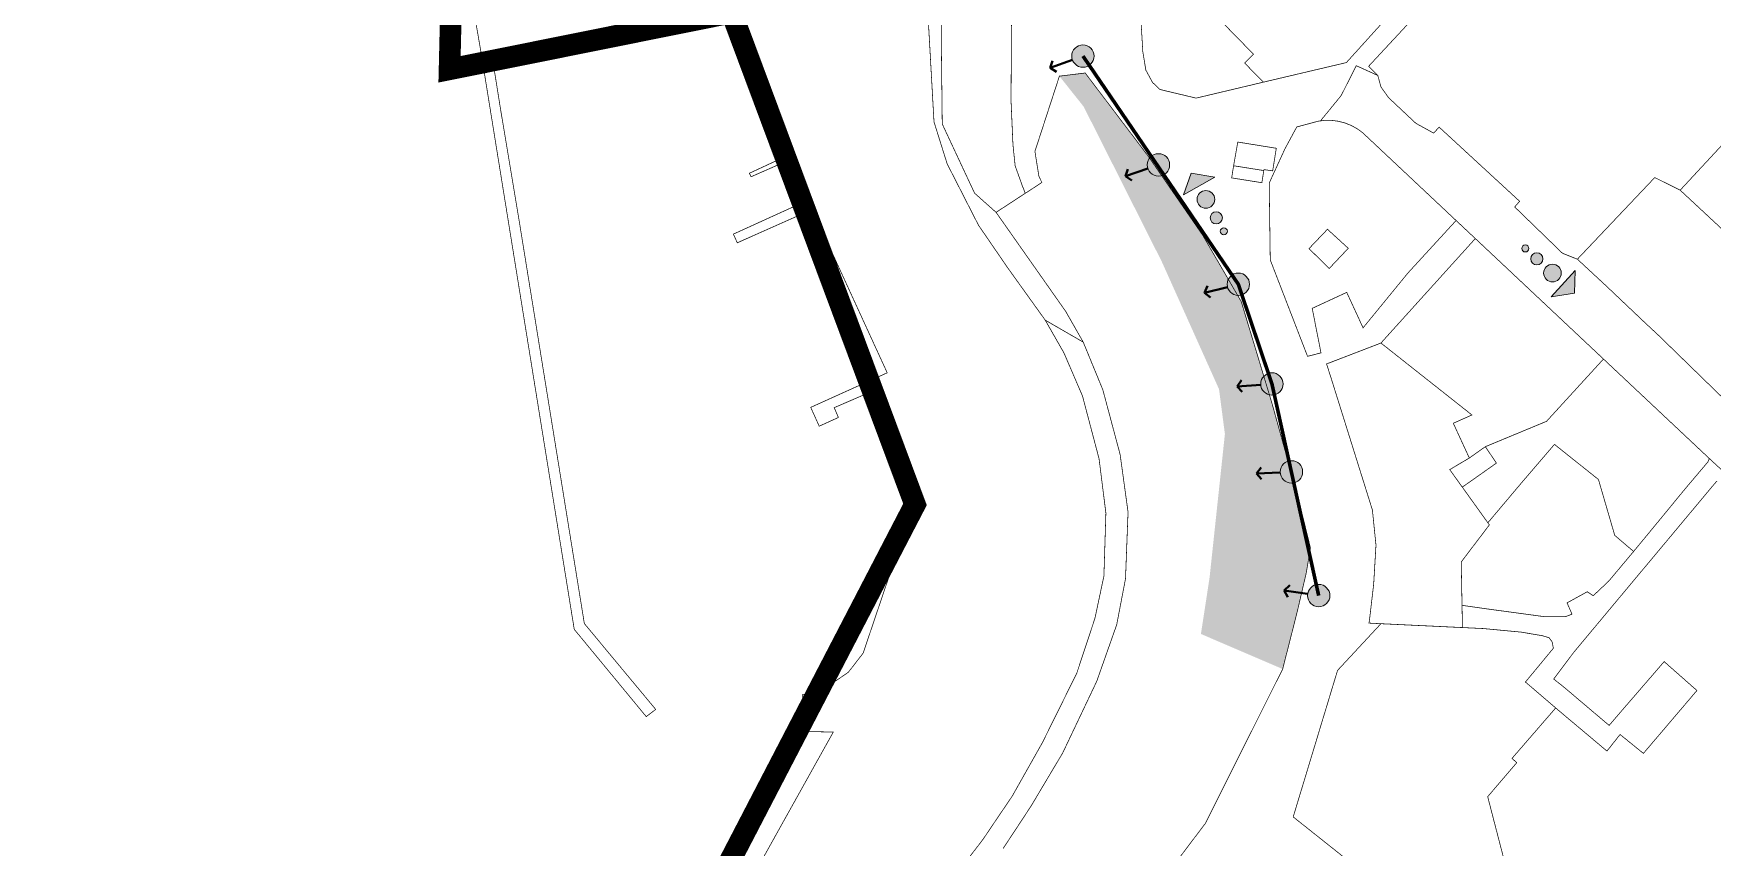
# Model space of a CAD drawing. Header units: millimetres. Extents: x 21689 to 31331, y 37531 to 43751.
# Drawn here: x 24152 to 24618.3, y 40754.6 to 40980.7 of the extents above; entities that cross this region are included whole.
import ezdxf

# ---------------------------------------------------------------- set-up
doc = ezdxf.new("R2010")
doc.units = ezdxf.units.MM
doc.linetypes.add('DASHEDX2', pattern=[1.5, 1, -0.5])
doc.linetypes.add('МЕЖА', pattern=[4, 1, -1, 1, -1])
for name, color, linetype, lineweight in [('0 . 11 - границы ДМ проект', 10, 'МЕЖА', 0), ('0.15 - Видовые раскрытия', 22, 'Continuous', 9), ('CONTUR', 150, 'Continuous', 9)]:
    doc.layers.add(name, color=color, linetype=linetype, lineweight=lineweight)
doc.layers.add('00 Природный ландшафт', color=81, linetype='Continuous', lineweight=9, true_color=0xa9da90, transparency=0.4)
doc.linetypes.add('474_2', pattern='A,1,-0.5,[222,geobl2.shx,S=0.1,R=0,X=0,Y=0],-0.5,3', length=5)

# ---------------------------------------------------------------- blocks, each defined once
blk = doc.blocks.new('участки все')
at = {"layer": 'CONTUR', "const_width": 0.2}
for points in [[(1502.948926069999, 3080.444263219994), (1529.001213949999, 3114.545908449996), (1537.104929320001, 3126.542013669998), (1545.451602700002, 3141.344433239996), (1555.00704113, 3160.638403979996), (1560.050572530002, 3175.891387419993), (1562.550483880001, 3187.643262869999), (1563.098384749999, 3205.145085729994), (1561.199481570002, 3220.244332349998), (1556.605771760001, 3237.644855449995), (1551.449377000001, 3249.643927079997), (1546.248602110001, 3258.743643529997), (1556.805331800002, 3252.64198054), (1562.252528060002, 3239.388442789998), (1567.047927150001, 3221.444826219995), (1569.252985999999, 3205.440882789997), (1568.549047660002, 3186.891436089994), (1566.103817440002, 3174.138711869993), (1560.552745650002, 3158.393491449999), (1551.097948009999, 3138.487973149997), (1542.250620819999, 3123.643216469995), (1534.551407720002, 3111.940923409995)], [(1387.53184091, 3344.664157379994), (1389.58953487, 3332.75251228), (1415.422033500003, 3172.835120029995), (1435.42115079, 3148.588703959998), (1438.04194771, 3150.598613359995), (1418.226667170002, 3174.442210499998), (1399.93658152, 3287.473569109999), (1394.971385830002, 3317.189939299999), (1392.672319069999, 3331.625310149997), (1458.29914146, 3342.470893859994), (1475.191524510002, 3304.721861329999), (1464.082404910001, 3299.561844689997), (1464.537455960002, 3298.584867319995), (1475.692585470002, 3303.484176529994), (1480.8516839, 3292.315070559998), (1459.633478760002, 3282.649737069995), (1460.706503550001, 3280.233282859998), (1481.538671490001, 3289.504520679999), (1502.3541602, 3244.115350049993), (1481.106882340002, 3234.510460279999), (1483.466915180001, 3229.284272259997), (1488.793999150002, 3231.702761419998), (1487.625740440002, 3234.43067681), (1497.430453610002, 3238.65064978), (1501.691948039999, 3228.945302459994), (1506.117540570001, 3221.467470539996), (1508.911856590002, 3205.414504449997), (1495.66171231, 3166.216844359995), (1491.570730030002, 3160.929399049994), (1482.55584095, 3154.737310609999), (1478.866507369999, 3154.783782109996), (1478.788253340001, 3144.444854019996), (1482.487584710001, 3144.398229589999), (1487.376192660002, 3144.30340089), (1467.027121520001, 3107.79442862)], [(1502.948926069999, 3080.444263219994), (1529.001213949999, 3114.545908449996), (1537.104929320001, 3126.542013669998), (1545.451602700002, 3141.344433239996), (1555.00704113, 3160.638403979996), (1560.050572530002, 3175.891387419993), (1562.550483880001, 3187.643262869999), (1563.098384749999, 3205.145085729994), (1561.199481570002, 3220.244332349998), (1556.605771760001, 3237.644855449995), (1551.449377000001, 3249.643927079997), (1546.248602110001, 3258.743643529997), (1535.860260699999, 3273.232830339999), (1527.71208253, 3285.117696589994), (1519.003166850001, 3302.181209079994), (1515.351387860002, 3313.827247419999), (1513.685921780001, 3343.523099939993)], [(1572.637361910001, 3345.530752549982), (1573.359688050001, 3333.269549390003), (1574.202046410002, 3328.196594809983), (1576.050050320002, 3324.798266849998), (1578.129891930002, 3322.826407219982), (1588.1633726, 3320.43279644), (1598.330450720001, 3322.847197939998), (1606.84146798, 3324.86694391998), (1601.622991430002, 3330.196886349979), (1604.110553000002, 3332.648838349996), (1602.456024819999, 3334.314183999981), (1590.069813690003, 3346.983930669994)], [(1658.74373627, 3362.21291456998), (1629.894967669999, 3330.304128489981), (1606.84146798, 3324.86694391998), (1601.622991430002, 3330.196886349979), (1604.110553000002, 3332.648838349996), (1602.456024819999, 3334.314183999981), (1590.069813690003, 3346.983930669994)], [(1788.3083009, 3365.67969760998), (1722.623422150002, 3294.854323729996), (1715.557040210002, 3298.362528869999), (1694.06960966, 3275.681171489981), (1689.92471771, 3277.324635929995), (1676.651613370002, 3290.19795592998), (1678.025645730002, 3291.766942069997), (1655.680588740001, 3312.35921735), (1654.125525000003, 3310.723001439983), (1649.206877470002, 3313.428322729982), (1641.6258677, 3320.554448819982), (1639.5113413, 3323.526850829999), (1638.63036721, 3326.730373619998), (1636.089506699998, 3329.289296709998), (1658.54968792, 3353.455782159996)], [(1534.551407720002, 3111.940923409995), (1542.250620819999, 3123.643216469995), (1551.097948009999, 3138.487973149997), (1560.552745650002, 3158.393491449999), (1566.103817440002, 3174.138711869993), (1568.549047660002, 3186.891436089994), (1569.252985999999, 3205.440882789997), (1567.047927150001, 3221.444826219995), (1562.252528060002, 3239.388442789998), (1556.805331800002, 3252.64198054), (1551.955447920001, 3261.146318739994), (1532.59686768, 3288.692968849995), (1545.324148970001, 3296.998253589998), (1544.49958897, 3298.660895039997), (1543.386373880003, 3305.638018799997), (1550.1863123, 3326.534183469994), (1557.34987387, 3327.414541489998), (1574.77791448, 3304.407495909997), (1590.048834100002, 3282.243481219994), (1600.707875350003, 3263.880106589997), (1609.321088290002, 3235.337927429995), (1616.693203080001, 3208.684769039996), (1619.920740720001, 3195.455209779997), (1618.7650746, 3188.552817579999), (1616.206809700001, 3177.561846029996), (1612.205699800001, 3161.812903059996), (1590.759527100003, 3118.960660899997), (1573.20357288, 3095.719103039999)], [(1737.575276530002, 3213.954525009999), (1730.742007680001, 3220.27919283), (1701.31506361, 3247.939944139995), (1665.717049260002, 3281.415227409983), (1660.373702460001, 3286.427076109998), (1635.767415149999, 3309.553994369984), (1634.397160110002, 3310.84498401), (1632.873877699999, 3311.938313709994), (1631.217869530003, 3312.853672949998), (1629.458363740003, 3313.540613739984), (1627.645502250001, 3314.008368659997), (1625.769287270002, 3314.257090739979), (1623.889246350001, 3314.25586844), (1622.707060230001, 3314.113962429998), (1622.707060230001, 3314.113962429998), (1625.224105429999, 3317.185470409997), (1628.475222960001, 3321.175752759998), (1632.641804590003, 3329.442072480001), (1638.63036721, 3326.730373619998), (1639.5113413, 3323.526850829999), (1641.6258677, 3320.554448819982), (1649.206877470002, 3313.428322729982), (1654.125525000003, 3310.723001439983), (1655.680588740001, 3312.35921735), (1678.025645730002, 3291.766942069997), (1676.651613370002, 3290.19795592998), (1689.92471771, 3277.324635929995), (1694.06960966, 3275.681171489981), (1702.036553440001, 3268.28913670998), (1712.95798966, 3257.92184386), (1716.468072430001, 3254.658077879998), (1743.702647090002, 3228.150898399996)], [(1732.827099649999, 3214.077205399997), (1693.139221370002, 3166.554143559981), (1687.484149200001, 3159.040615939979), (1690.477817940002, 3156.66476552), (1695.196611760002, 3152.662490509996), (1698.089078470002, 3150.208188319979), (1702.887089290001, 3146.15470033), (1705.147454850001, 3148.790132529998), (1718.178439610001, 3163.870847579994), (1727.275643029999, 3155.841507859979), (1712.408025740002, 3138.36887767), (1705.92845136, 3143.62811832998), (1702.287779829999, 3139.013790839999), (1694.2708954, 3145.756579759997), (1691.358127020001, 3148.191192459999), (1689.146783759999, 3150.065062269983), (1688.051109899999, 3151.001844159997), (1688.051109899999, 3151.001844159997), (1675.926607140002, 3136.99726497), (1677.20795385, 3135.777637799999), (1669.153415140001, 3126.340814359981), (1673.591449020001, 3109.22268385)]]:
    blk.add_lwpolyline(points, dxfattribs=at)
for points in [[(1540.70818225, 3293.998873689998), (1532.59686768, 3288.692968849995), (1526.62825021, 3294.014393999998), (1517.64245983, 3313.24217102), (1517.416051110002, 3333.075876439995), (1517.40571829, 3353.306279209995), (1519.315894430001, 3387.287450829994), (1524.264794639999, 3387.211696409999), (1530.37282489, 3387.078198329997), (1535.146100289999, 3386.6351278), (1545.583830480001, 3385.825346269994), (1545.238339400002, 3380.240567609995), (1538.19694591, 3380.808357919996), (1536.977701440002, 3358.646754149995), (1536.751077100001, 3319.669753759998), (1537.28451763, 3307.48144168), (1537.894835360003, 3301.622029059996), (1539.899282370003, 3296.031279899995), (1540.70818225, 3293.998873689998)], [(1722.623422150002, 3294.854323729996), (1788.318298680002, 3365.679544569983), (1791.422100719999, 3369.192074359999), (1794.635359750002, 3365.482846419982), (1803.555370199999, 3373.316395869981), (1799.118509370001, 3379.40438067), (1803.67025458, 3383.434752249995), (1815.840990500001, 3366.488260999985), (1810.00871324, 3361.117475379979), (1757.727041080001, 3305.517117809999), (1737.008623469999, 3281.463976339998), (1722.623422150002, 3294.854323729996)], [(1612.8175687, 3306.3152481), (1616.11097487, 3312.41490833), (1622.025528080001, 3314.014393439997), (1623.889246350001, 3314.25586844), (1625.769287270002, 3314.257090739979), (1627.645502250001, 3314.008368659997), (1629.458363740003, 3313.540613739984), (1631.217869530003, 3312.853672949998), (1632.873877699999, 3311.938313709994), (1634.397160110002, 3310.84498401), (1635.767415149999, 3309.553994369984), (1660.373702460001, 3286.427076109998), (1647.020742300003, 3271.871297319994), (1634.537027000002, 3256.612203879995), (1629.997739550003, 3266.46180208998), (1620.409613660002, 3262.01851343998), (1622.850335450003, 3249.651007629996), (1619.115553260002, 3248.688163779982), (1608.755483569999, 3275.477060669997), (1608.462201630002, 3296.821802899998), (1612.8175687, 3306.3152481)], [(1606.965497140001, 3300.304754129996), (1598.575884879999, 3301.643189169983), (1599.70359959, 3308.026003129999), (1599.756649210001, 3308.225193469996), (1607.687128910002, 3306.943786879994), (1610.43039582, 3306.501790619979), (1609.43433566, 3300.226962879999), (1606.99946943, 3300.564237189981), (1606.965497140001, 3300.304754129996)], [(1606.965497140001, 3300.304754129996), (1606.423879620001, 3296.933004639999), (1598.034267340001, 3298.271439609998), (1598.575884879999, 3301.643189169983), (1606.965497140001, 3300.304754129996)], [(1624.64603815, 3283.99392678), (1630.425155610003, 3278.705404119995), (1625.129236880002, 3273.096401809984), (1619.523754330003, 3278.622269449981), (1624.64603815, 3283.99392678)], [(1639.502398090001, 3252.386150129983), (1665.717049260002, 3281.415227409983), (1701.31506361, 3247.939944139995), (1685.499948150001, 3230.631821179981), (1668.491841030001, 3223.582077559993), (1664.05369379, 3220.439974299996), (1659.60147809, 3230.0982363), (1664.776756620002, 3232.399046549995), (1639.502398090001, 3252.386150129983)], [(1624.39330589, 3246.577353399997), (1639.502398090001, 3252.386150129983), (1664.776756620002, 3232.399046549995), (1659.60147809, 3230.0982363), (1664.05369379, 3220.439974299996), (1658.6142387, 3217.213196709999), (1669.6194307, 3201.86456396), (1661.801520600002, 3191.554109429999), (1662.142554739999, 3173.32867595998), (1639.49876826, 3174.405287999995), (1636.141352180002, 3174.576680639999), (1636.268058969999, 3175.014746349996), (1637.487284480001, 3185.416206590002), (1638.122915940003, 3196.236604569982), (1637.132225110003, 3205.991883579998), (1625.500862730001, 3243.150359799999), (1624.39330589, 3246.577353399997)], [(1662.090145040001, 3212.369935289994), (1663.90917988, 3213.612106409979), (1671.58227201, 3219.034720029981), (1668.491841030001, 3223.582077559993), (1685.499948150001, 3230.631821179981), (1701.31506361, 3247.939944139995), (1730.722318200001, 3220.299494439998), (1730.317713709999, 3219.345676609999), (1724.013550970001, 3211.892086589993), (1716.554389200002, 3202.806156649983), (1709.686728970002, 3194.471181149995), (1704.44524637, 3198.951462699995), (1699.922744580002, 3214.470867359997), (1687.701952800002, 3224.228041079979), (1678.26307624, 3213.202390779982), (1669.198402400001, 3202.45101534998), (1668.19005646, 3203.866466329993), (1662.090145040001, 3212.369935289994)], [(1678.26307624, 3213.202390779982), (1687.701952800002, 3224.228041079979), (1699.922744580002, 3214.470867359997), (1704.44524637, 3198.951462699995), (1709.686728970002, 3194.471181149995), (1702.750155630001, 3186.207261010001), (1698.478502019999, 3182.182598909982), (1696.815403709999, 3183.28806817998), (1691.207976680001, 3180.193862990003), (1692.56991623, 3177.05297977), (1690.769296270002, 3176.360533109997), (1684.739567340002, 3176.382828079979), (1668.333374130001, 3178.603977229999), (1662.02717637, 3179.510514379996), (1661.801520600002, 3191.554109429999), (1669.6194307, 3201.86456396), (1669.198402400001, 3202.45101534998), (1678.26307624, 3213.202390779982)], [(1627.450012249999, 3161.429560439996), (1639.49876826, 3174.405287999995), (1667.908516040003, 3173.06041555998), (1678.433468399999, 3172.069302749995), (1684.298386550002, 3171.079519269995), (1686.199850610002, 3170.520407819997), (1687.03282769, 3169.40764482), (1687.405039569999, 3167.59192639), (1679.641200899998, 3158.200654749999), (1688.051109899999, 3151.001844159997), (1675.926607140002, 3136.99726497), (1677.20795385, 3135.777637799999), (1669.153415140001, 3126.340814359981), (1673.591449020001, 3109.22268385), (1671.73405613, 3108.741108289993), (1670.46321591, 3107.380544439999), (1657.657896610002, 3093.97639117), (1650.180580650001, 3092.85082871998), (1615.126863159999, 3120.727704229997), (1627.450012249999, 3161.429560439996)]]:
    blk.add_lwpolyline(points, close=True, dxfattribs=at)
blk = doc.blocks.new('трасса вид раскр')
at = {"layer": '0.15 - Видовые раскрытия', "transparency": 33554687}
h = blk.add_hatch(color=256, dxfattribs=at)
h.dxf.hatch_style = 1
h.paths.add_polyline_path([(-2.77140992528075, -1.425612994971743, 1), (2.771409925364423, 1.425612994906259, 1)])
at = {"layer": '0.15 - Видовые раскрытия', "lineweight": 40}
for p, q in [((1.417292102341889, -2.775690191636385), (4.42276524884437, -8.61836849082465)), ((4.42276524884437, -8.61836849082465), (2.353760143574618, -8.218172634020448)), ((4.42276524884437, -8.61836849082465), (5.300357803174847, -6.70244308567635))]:
    blk.add_line(p, q, dxfattribs=at)
at = {"layer": '0.15 - Видовые раскрытия'}
blk.add_circle((0, 0), 3.116582324510424, dxfattribs=at)

msp = doc.modelspace()

# ---------------------------------------------------------------- hatches: boundary and pattern name
at = {"layer": '0.15 - Видовые раскрытия', "transparency": 33554687}
h = msp.add_hatch(color=256, dxfattribs=at)
h.dxf.hatch_style = 1
h.paths.add_polyline_path([(24480.0680590633, 40940.79575609384), (24473.54237216099, 40941.89694455534), (24471.44335354705, 40935.94236628329)])
h.paths.add_polyline_path([(24478.81956917442, 40932.51911339633, 1), (24476.41569226323, 40936.79091748906, 1)])
h.paths.add_polyline_path([(24481.33423407583, 40928.05043375316, 1), (24479.67955897632, 40930.99087044079, 1)])
h.paths.add_polyline_path([(24483.085982873, 40924.93749246803, 1), (24482.12699612293, 40926.64165772903, 1)])
h = msp.add_hatch(color=256, dxfattribs=at)
h.dxf.hatch_style = 1
h.paths.add_polyline_path([(24573.51512015994, 40907.59482448742), (24580.05439780768, 40908.61220023938), (24580.1641936498, 40914.92495133635)])
h.paths.add_polyline_path([(24572.08419038043, 40915.84188343659, 1), (24575.71479154294, 40912.54860701186, 1)])
h.paths.add_polyline_path([(24568.28626492431, 40919.28693779746, 1), (24570.7853385299, 40917.02005696409, 1)])
h.paths.add_polyline_path([(24565.64057986871, 40921.68680818556, 1), (24567.08894787516, 40920.37301027816, 1)])
at = {"layer": '00 Природный ландшафт', "transparency": 33554585}
h = msp.add_hatch(color=256, dxfattribs=at)
h.dxf.hatch_style = 1
h.paths.add_polyline_path([(24334.42960555, 40351.42435203), (24340.90573587, 40426.95615451), (24343.01547034, 40430.20390343), (24347.73686522, 40447.93185588), (24346.76304596, 40465.97698094999), (24342.69851118928, 40473.87049524415), (24340.84853722, 40493.12783825), (24342.27005478, 40516.74636933999), (24348.9485699, 40536.24438705999), (24353.30250039, 40546.29786890999), (24372.00559095, 40571.31190510999), (24384.33076173, 40586.0134346), (24407.10851141, 40626.35528473), (24410.68098429068, 40635.2961898499), (24416.071983, 40648.78835888), (24411.88169801, 40680.13287369), (24386.99405101479, 40692.02329186504), (24376.4745754298, 40664.68716045291), (24389.09093604437, 40654.7755433906), (24384.28656403149, 40635.8914027512), (24351.02607379421, 40578.12581440225), (24336.5949158051, 40560.11093717809), (24316.52587747976, 40474.0434620436), (24330.84518424172, 40448.90182083275), (24328.26039647891, 40351.72969699205)])
h.paths.add_polyline_path([(24498.9513252, 40804.17163196999), (24502.9524351, 40819.92057494), (24505.5107, 40830.91154649), (24506.66636612, 40837.81393869), (24503.43882848, 40851.04349795), (24496.06671369, 40877.69665634), (24487.45350075, 40906.2388355), (24476.7944595, 40924.60221012999), (24461.52353988, 40946.76622481999), (24444.09549927, 40969.7732704), (24436.9319377, 40968.89291237999), (24443.679016, 40960.414807), (24465.357404, 40917.383911), (24481.27022673415, 40881.92401746583), (24482.90390250231, 40869.46998343864), (24478.642721, 40829.54364299999), (24476.245056, 40813.911987)])

# ---------------------------------------------------------------- linework, layer by layer
at = {"layer": '0 . 11 - границы ДМ проект', "color": 7, "linetype": 'DASHEDX2', "lineweight": 100, "ltscale": 9, "transparency": 33554687, "const_width": 6, "flags": 128}
msp.add_lwpolyline([(22946.72510491731, 37638.62634446474), (22902.58275362352, 38352.09544947399), (23040.30552195036, 38403.74699439852), (23117.28987673577, 38401.20998066332), (23331.1420536978, 38342.16201107599), (23767.91543332974, 38429.68248831519), (23839.74239124, 38479.18059107), (23935.86335432742, 38610.41912232844), (23988.40132216, 38646.94820499), (24015.49430024, 38690.25421504), (24098.8452309, 38777.81996658), (24145.02916959996, 38828.88408843358), (24135.93365142038, 38857.74903914007), (24309.79136626136, 39159.02335676074), (24384.57904334093, 39142.81432697957), (24479.69044304418, 39275.03790042002), (24546.54025369158, 39209.37293054136), (24750.00699521847, 39350.12800903574), (25003.87553727916, 39639.79523174531), (25413.16423419, 40107.12354530999), (25363.28122043863, 40286.1963412378), (24989.22853481921, 40491.13671530629), (25395.27705222245, 40838.84090474431), (25660.55687700859, 41058.1212780236), (25845.23661174224, 41208.91797594001), (25792.92225945706, 41266.22521493745), (25888.27287515579, 41383.12165802711), (26058.62504157837, 41521.64746533834), (26092.19545014985, 41658.69000876763), (26130.82507784197, 41752.52885494488), (26159.06766021, 41742.26863351999), (26300.90294768, 42104.40990112), (26325.33535177233, 42112.11412577571), (26524.47797661, 42049.11658247), (26659.51670021, 41994.10879823), (26661.29681694, 41997.38156593999), (26646.24186780636, 42050.66573332276), (26706.45990802, 42026.98113369), (26859.65240616, 41970.83280222), (27006.59161047, 41919.76309608), (27172.97754121135, 41911.40656938787), (27384.06492399187, 41951.12446427483), (27369.53217738251, 42033.5881556695), (27673.2432763, 42086.299163), (27976.36208943, 41979.68805869), (28033.35021731, 41963.2255317), (28102.86024026, 41962.56134384), (28159.53544921, 41928.27357007), (28328.59992242, 41835.13504241), (28499.53452968, 41807.32807047), (28720.17246485, 41761.45017348), (29052.46195313211, 41622.8362771675), (29045.52470487974, 41606.09317728942), (29058.01506483, 41600.91798700999), (29065.19261988, 41619.04810909), (29089.18447916, 41611.33081662), (29476.61138263, 41567.36910858), (29694.10996345, 41552.13846409999), (29707.82845489, 41609.00136489), (29818.275139065, 41584.49707639499), (29941.90103675, 41545.70507110999), (30079.67228635, 41531.56698092), (30099.06303546, 41598.89996296), (30133.54357397405, 41631.14582509244), (30187.92633103131, 41657.25471079486), (30321.6596071154, 41749.6743683796), (30401.38263574907, 41749.67436839595), (30509.19471491012, 41676.73679472978), (30617.63335427429, 41749.6743684403), (30608.36187039, 41787.70236535), (30599.77219858887, 41907.49940916979), (30613.24786402192, 41930.64783038972), (30611.36174401594, 41954.38579577781), (30596.20036098, 41953.50793184999), (30593.66803204827, 42010.24730760449), (30597.05242802, 42063.37447629), (30605.37673080241, 42235.81472535373), (30665.45288897015, 42236.16617940241), (30657.33209828, 42284.13072247), (30610.31596798244, 42363.40028195169), (30625.51081777, 42373.5175948), (30633.15317981222, 42373.02058397977), (30649.52445566, 42377.67990423), (30654.80521015, 42423.44887381999), (30716.02784902182, 42430.23311197), (30760.54269703, 42567.64931254999), (30765.79914673, 42586.35875087), (30791.94896227, 42710.48550226), (30846.36596234, 42699.40050186), (30866.74415354, 42759.78235986999), (30939.13356086, 42753.23395767), (31030.96140422, 42735.48796885), (31057.15772466, 42750.27677828999), (31131.35464117867, 42919.39390898121), (31178.70652303, 43049.99406818), (31223.89605601, 43155.77153143999), (31261.16372977, 43239.22040074999), (31200.22801675, 43266.25338926), (31159.04111994206, 43264.61713918535), (31092.90331316364, 43324.58746368033), (31030.83524853704, 43397.77160590068), (30974.06390645161, 43434.0146775), (30837.6789623, 43448.49250195999), (30812.705, 43443.575), (30797.5685287, 43373.25902415999), (30670.04491227509, 43084.43450838327), (30627.79324233, 42979.09036925), (30572.79299257, 42815.92515511), (30581.39016593, 42739.20179252), (30580.07135906, 42670.05223768999), (30572.53432323, 42633.01777761), (30553.34306316, 42565.66186988), (30547.39514436, 42556.65297385999), (30525.72109807281, 42505.24778370114), (30514.50603629337, 42510.1075917977), (30479.51154115131, 42425.85737494091), (30461.95050270375, 42345.3832640727), (30464.74984954377, 42236.14262650891), (30403.52050363, 42231.71695613999), (30361.99926578958, 42222.30444943784), (30262.36972906, 42221.18809992), (30097.98451162034, 42200.40990911882), (30088.9462716438, 42269.8882103679), (30058.49243754998, 42273.90206414821), (30000.91284802227, 42267.83146293058), (30008.92580966462, 42181.87578158897), (29926.0240286, 42170.85978648), (29838.03744895606, 42159.36450204132), (29837.12383709, 42151.41822664), (29801.61662566, 42150.51865913999), (29804.07857113, 42118.48481974), (29746.29346473, 42112.7697388), (29727.00532503, 42117.6116394), (29726.76722718, 42121.26287929999), (29669.98646400891, 42116.48262229375), (29667.12373654, 42186.75173099), (29663.62250802323, 42276.82476183268), (29664.83122397, 42334.19663553), (29729.6717126, 42336.193867), (29743.29418113489, 42425.80320210827), (29681.44663512, 42426.64211347999), (29599.85191165767, 42422.04241824291), (29585.2883337, 42460.05436807999), (29593.54794175791, 42547.89601419552), (29586.22551206196, 42640.93108877819), (29612.42445620809, 42670.25992293473), (29566.57327661007, 42703.24376872109), (29536.54874412536, 42712.38059703462), (29485.12816521317, 42721.10504353844), (29445.22086842424, 42718.94205858544), (29271.8683758008, 42704.275412847), (29252.91371590861, 42692.41130837031), (29197.94774281655, 42673.03837105441), (29178.85069025564, 42668.76578992854), (29146.59228414582, 42665.68223076125), (29091.04407576824, 42663.10135964528), (29090.11812220958, 42694.3862204944), (29093.43460651, 42735.40527866999), (29109.45848563, 42731.73992254), (29114.94309622, 42754.24594576), (29105.61053462, 42762.56884649), (29115.29978938, 42813.46049171998), (29163.59491738, 42900.00099385998), (29195.32188205725, 42957.40854522219), (29200.52688315276, 43020.60481448934), (29169.0348664884, 43102.91209733505), (29094.38675376727, 43130.15592398119), (29034.06840834477, 43130.53740879444), (28931.04700203988, 43118.36538761878), (28819.40132517502, 43060.1083569729), (28798.63147856092, 43021.64063544854), (28799.7435021884, 42985.87842207693), (28707.96440893, 42909.0252998), (28686.58712993, 42891.67506201), (28665.24172863, 42871.73188222), (28655.12156687, 42859.96682858), (28647.8454703233, 42848.50093817119), (28636.34679172, 42823.08426065998), (28630.35631558, 42817.17597907998), (28632.11378886, 42786.96902715998), (28651.55515831, 42783.79133726), (28691.77825436, 42770.27542617), (28688.63081614, 42759.99360695), (28685.89634234, 42758.395475), (28674.40357506, 42734.05142049), (28670.95833958, 42721.95415807), (28465.92243485, 42806.49441173999), (28422.23013497, 42822.02345847999), (28375.90015172562, 42835.07284409375), (28353.71044403, 42839.03267097), (28334.90488412, 42842.59063102999), (28324.44671292, 42844.67077209), (28310.37114872, 42860.63633377), (28285.15205339, 42868.53187519), (28273.81454987, 42871.96611958), (28249.68513326, 42869.3955872), (28186.52221434, 42849.6226981), (28159.72536623, 42849.83301478), (28118.7520382, 42863.99044072), (28094.80339647, 42888.24721246999), (28084.70744497, 42900.92183890999), (28068.74021725, 42924.61639976), (28025.61975184, 42901.73660556), (28004.08109117972, 42892.69564847947), (27951.91534533, 42913.21458231), (27851.65384584, 42849.78959597999), (27793.90021593, 42819.52381693), (27766.58818120009, 42881.70391995375), (27711.87730359, 42969.56031198999), (27682.20288296, 43019.56488889), (27636.09043013979, 43064.50141860492), (27679.03864238, 43117.90435856), (27700.15518098, 43145.10110915), (27730.28271017, 43232.44009601999), (27705.34812259, 43256.96201344999), (27691.78757115, 43306.55985731), (27688.55318108, 43316.06942275), (27675.10490733, 43337.73544350999), (27671.01535535, 43346.90810372999), (27667.81279636, 43356.53718306), (27665.86817049, 43367.33700387), (27665.76157527, 43376.04867013999), (27664.77821631, 43381.0537483), (27419.58575883, 43272.55799286), (27422.81890232, 43266.22781288), (27362.66618872, 43207.29930538999), (27358.27070715, 43197.79592644), (27315.1139971, 43177.12668317), (27276.84908718915, 43176.61480263399), (27257.44257907, 43175.75043457), (27253.83522487, 43180.49569694), (27248.87528509, 43187.0316803), (27238.09405866, 43198.05682708), (27218.2906013, 43206.98012085999), (27213.36000158, 43207.59562595), (27202.43088473, 43208.96298995999), (27239.74494121, 43225.54168404), (27236.35203919, 43231.88367116999), (27229.04059708, 43245.5056996), (27224.7919333, 43253.43079929), (27207.05858072, 43286.52251904), (27191.90159477, 43314.8047647), (27189.95716867, 43318.43455863999), (27109.8155034583, 43276.32721771863), (27075.56251106304, 43340.35164834721), (27088.28707410454, 43348.01419796925), (27054.82285237402, 43405.38715549072), (27040.01979227071, 43396.5861994771), (27025.14479362, 43422.09829729), (27004.0522851, 43461.84151952), (26932.7948389365, 43645.54539120022), (26914.14332032, 43691.79969043), (26899.52170033536, 43700.4603268652), (26872.12889142, 43716.99325630999), (26742.38825656, 43504.7787994), (26736.34406321, 43496.67130718), (26723.67678734062, 43483.84389091872), (26681.04643538447, 43469.92038556974), (26667.11473136, 43474.54131756999), (26618.21939752, 43488.580173), (26621.70934231434, 43502.66356837877), (26587.49212292, 43510.32086384), (26573.52049759, 43508.91481131), (26527.89831783, 43493.7733508), (26492.74337841, 43503.26176598), (26478.24389174, 43499.38377904), (26452.06606417, 43505.4146991), (26442.19252203, 43502.57587906), (26426.70071564, 43506.38314202), (26416.40311168401, 43498.79249127808), (26374.87207378044, 43508.44730635364), (26369.59399416, 43485.7275049), (26357.37897582, 43433.16417905), (26343.06381791, 43372.10294825), (26343.6786678, 43335.85391939999), (26278.09074762, 43335.36827745), (26275.09534301, 43319.34402715), (26179.58192185, 43336.14676937), (26136.0703548, 43350.43318253), (26129.55201155, 43332.91286215), (26114.20971186, 43338.64784688), (26048.35506142, 43335.76626929), (26042.26797116, 43335.95948355999), (26041.86472939, 43305.05540941), (26039.99378916, 43285.4039008), (25993.77193184, 43297.06179436), (25935.5510216779, 43314.57112050176), (25864.48503190899, 43314.71083805125), (25836.10421571, 43306.43559883999), (25791.05976241, 43309.43539477998), (25778.10259833695, 43340.97405016523), (25720.40281878272, 43383.90496312183), (25692.70917659845, 43506.69747200866), (25567.19248572541, 43536.12495177098), (25552.485220205, 43470.44520091499), (25520.71834065221, 43350.23187363416), (25464.4193899, 43088.87516373), (25450.37931466959, 42940.3471690628), (25403.20398030043, 42900.12233338031), (25517.16577832257, 42564.61468707081), (25324.39, 42333.51), (25231.57343895118, 42248.42380332648), (25084.91206923162, 42241.31572626211), (25004.68427812343, 42115.84432806293), (25034.0844805, 42028.82343563), (25232.98165127, 41677.08484062), (25331.23967759573, 41588.66101974178), (25222.08178721968, 41431.41821567321), (24497.00343557051, 41147.15772830281), (24469.59886480553, 41188.24109533481), (24382.78211162263, 41181.72546859383), (24281.81137437659, 41064.61982370604), (24269.00214148412, 41033.06436629904), (24267.5245085035, 40970.79496606808), (24345.86288296, 40986.53512072999), (24396.82001098, 40849.89746461), (24260.72878449457, 40587.69677080877), (24122.5424571325, 40455.82937472835), (24175.54668137, 40365.14828987), (24087.33073385638, 40202.94605711414), (23882.35419247703, 40127.12856999471), (23799.32385404936, 39897.89063100012), (23757.22793379682, 39543.03647117824), (23644.4867355699, 39442.47849711501), (23258.99204067956, 39279.21955462926), (23188.93464728753, 39177.23856888045), (23155.23171305243, 38943.77132317437), (22794.4181132699, 38626.81787743152), (22640.54748192608, 38070.59207357608), (22681.17562130765, 37890.90838970592), (22868.63737157313, 37599.25017902408), (22946.72510491731, 37638.62634446474)], close=True, dxfattribs=at)
at = {"layer": '0.15 - Видовые раскрытия'}
for p, q in [((24473.54237216099, 40941.89694455534), (24471.44335354705, 40935.94236628329)), ((24480.0680590633, 40940.79575609384), (24471.44335354705, 40935.94236628329)), ((24473.54237216099, 40941.89694455534), (24480.0680590633, 40940.79575609384)), ((24573.51512015994, 40907.59482448742), (24580.1641936498, 40914.92495133635)), ((24580.05439780768, 40908.61220023938), (24580.1641936498, 40914.92495133635)), ((24580.05439780768, 40908.61220023938), (24573.51512015994, 40907.59482448742)), ((24580.05439780768, 40908.61220023938), (24573.51512015994, 40907.59482448742))]:
    msp.add_line(p, q, dxfattribs=at)
at = {"layer": '0.15 - Видовые раскрытия', "linetype": '474_2', "const_width": 1}
msp.add_lwpolyline([(24508.95354924039, 40824.56623531051), (24495.9737510513, 40883.37061525039), (24486.63532384143, 40911.06596734539), (24443.47120690919, 40974.48375168788)], dxfattribs=at)
msp.add_lwpolyline([(24508.95354924039, 40824.56623531051), (24495.9737510513, 40883.37061525039), (24486.63532384143, 40911.06596734539), (24443.47120690919, 40974.48375168788)], dxfattribs=at)
at = {"layer": '0.15 - Видовые раскрытия'}
for centre, radius in [((24477.61763071883, 40934.65501544269), 2.45086384825644), ((24480.50689652607, 40929.52065209697), 1.687017901418495), ((24482.60648949798, 40925.78957509853), 0.9777314078480079), ((24566.36476387193, 40921.02990923185), 0.9777314078480079), ((24569.53580172711, 40918.15349738078), 1.687017901418495), ((24573.89949096167, 40914.19524522423), 2.450863848256439)]:
    msp.add_circle(centre, radius, dxfattribs=at)

# ---------------------------------------------------------------- block references
for p, rotation in [((24443.47120690919, 40974.48375168788), 262.8951984660092), ((24443.47120690919, 40974.48375168788), 262.8951984660092), ((24464.4419760689, 40944.23851038111), 261.8302900110524), ((24464.4419760689, 40944.23851038111), 261.8302900110524), ((24486.63532384143, 40911.06596734539), 257.0459636413049), ((24486.63532384143, 40911.06596734539), 257.0459636413049), ((24495.9737510513, 40883.37061525039), 246.7389025163623), ((24495.9737510513, 40883.37061525039), 246.7389025163623), ((24501.38384598814, 40858.9342635701), 245.4550844117028), ((24501.38384598814, 40858.9342635701), 245.4550844117028), ((24508.95354924039, 40824.56623531051), 234.2916811329418), ((24508.95354924039, 40824.56623531051), 234.2916811329418)]:
    msp.add_blockref('трасса вид раскр', p, dxfattribs=dict(at, rotation=rotation))
at = {"layer": 'CONTUR'}
msp.add_blockref('участки все', (22886.7456254, 37642.35872891001), dxfattribs=at)

doc.saveas('drawing.dxf')
